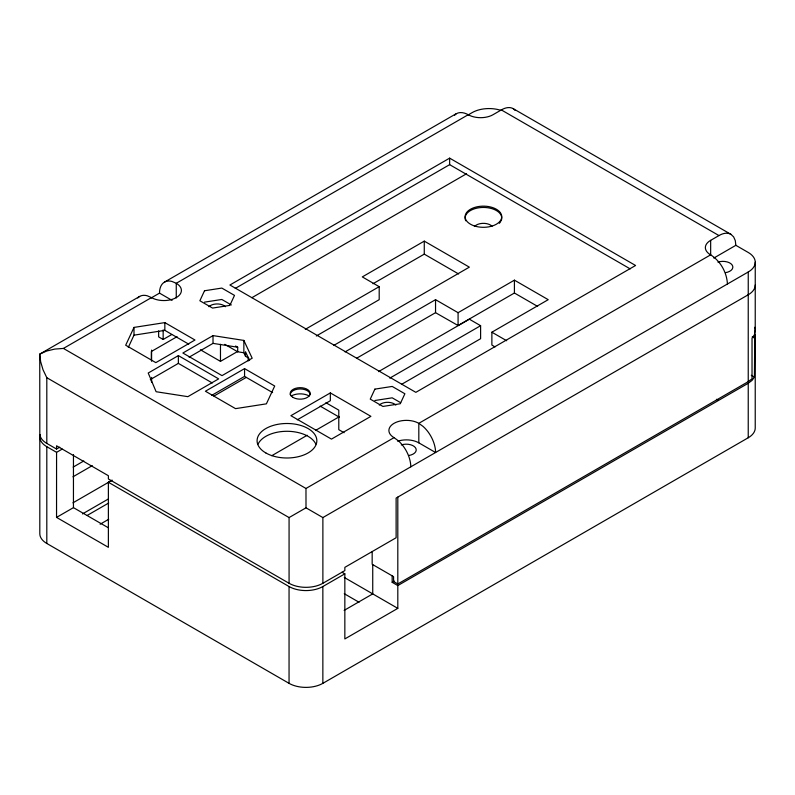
<?xml version="1.0" encoding="UTF-8"?>
<svg xmlns="http://www.w3.org/2000/svg" width="795" height="795" viewBox="0 0 795 795"><rect width="100%" height="100%" fill="white"/><g stroke="black" fill="none" stroke-linecap="round" stroke-linejoin="round"><path stroke-width="1.19" d="M112.135 480.101L108.378 482.267L108.378 547.318L56.544 517.396L56.574 452.335L62.209 449.086M56.544 517.396L73.448 507.637L73.458 454.581M755.25 262.231L755.23 330.442L754.415 334.804L752.03 338.123L752.03 378.788L748.234 381.65L397.808 583.967L393.575 581.523L393.575 576.643L372.169 564.281L372.169 551.859M342.019 572.231L344.841 573.841L344.841 638.932L397.808 608.364L397.808 585.567L748.234 383.269L752.03 380.417L754.415 377.088L754.823 331.068M133.997 327.411L125.69 345.219L155.83 362.629L194.984 340.012L164.843 322.611L133.997 327.411L133.997 335.162L128.283 347.415M454.611 115.265C458.009 111.151 464.151 112.383 468.235 114.719A17.53 10.116 0 0 0 493.029 114.719L501.337 109.919A23.602 13.624 -60 0 1 513.322 108.716L730.953 234.356L733.616 236.86L735.286 240.597L735.852 245.317L748.244 252.472A23.9 13.803 0 0 1 748.244 271.989L748.244 294.766L396.119 498.058L396.119 537.748L344.851 567.352L344.851 570.601L322.879 583.282A23.9 13.803 0 0 1 289.072 583.282L108.388 478.968L108.388 475.718L56.554 445.786L56.554 449.046L59.724 447.217M289.072 583.282L289.072 517.575L306.005 507.816L322.879 517.575L322.879 583.282M468.235 114.719L176.261 283.288A17.53 10.116 0 0 1 176.271 297.598A17.53 10.116 0 0 1 151.487 297.598L147.135 295.75A23.641 13.644 60 0 0 139.632 296.455L39.75 354.113L39.81 433.663A23.9 13.803 0 0 0 46.806 443.411L56.554 449.046M151.249 297.896L159.507 293.126A24.069 13.903 60 0 1 164.416 282.146L456.39 113.596M46.806 443.411L46.806 377.704L43.029 369.764L40.654 361.725L39.75 354.113L46.686 351.022L54.756 349.084L63.421 348.429L151.477 297.598M468.036 114.997L472.18 112.602A23.9 13.803 0 0 1 501.039 110.416M449.642 158.145L229.914 285.007L415.835 392.342L635.573 265.49L449.642 158.145L449.642 164.654L235.27 288.416M158.642 330.889L158.642 336.891L163.154 339.485L171.601 334.606M177.066 336.653L151.318 351.519L151.318 360.205M251.916 297.678L466.546 173.757M178.368 355.613L148.218 373.024L156.118 391.726L187.858 396.665L218.645 378.877L178.368 355.613L178.368 363.385L212.285 382.981M213.01 335.609L182.87 353.02L222.024 375.628L252.174 358.217L243.856 340.419L213.01 335.609L213.01 343.38L189.111 357.184M150.305 379.593L178.368 363.385M333.671 345.477L469.348 267.15L424.272 241.123L362.301 276.908L379.195 286.667L379.195 299.675L316.311 335.987M200.38 349.76L220.473 361.367L237.665 351.44M372.984 283.745L424.272 254.132L458.616 273.967M305.28 329.339L379.195 286.667M73.15 467.102L83.813 460.951M244.562 368.622L205.408 391.229L235.549 408.64L266.395 403.84L274.702 386.022L244.562 368.622L244.562 376.403L272.625 392.611M211.758 395.344L244.562 376.403M72.941 476.821L92.28 465.651M213.964 396.049L246.231 377.416M72.941 502.838L111.628 480.508M345.08 351.897L435.541 299.675L458.079 312.683L514.415 280.158L548.222 299.675L491.876 332.201L491.876 345.05L495.047 346.908M82.481 513.918L108.279 499.031M356.786 358.157L435.541 312.683L458.079 325.533L514.415 293.007L537.659 306.423M87.221 515.418L108.716 503.006M100.12 524.233L108.716 519.264M330.342 392.919L290.9 415.686L331.465 439.108L370.907 416.341L330.342 392.919L330.342 400.72L297.3 419.8M378.519 371.633L469.348 319.192L480.607 325.702L480.607 338.71L401.545 384.363M389.788 378.132L480.607 325.702M271.771 455.704L307.198 435.253M315.784 430.294L339.405 416.659M727.425 284.014C726.859 272.357 720.409 260.979 710.501 254.758A17.53 10.116 0 0 1 710.501 240.438L718.968 235.568A23.602 13.614 -60.1 0 1 730.953 234.356M63.421 348.429L305.976 488.468L394.032 437.638A17.53 10.116 0 0 1 394.032 423.328A17.53 10.116 0 0 1 418.816 423.328L710.66 254.827M713.811 258.067L735.852 245.317M322.879 517.575L748.244 271.989M108.378 482.267L289.052 586.531A23.9 13.803 0 0 0 322.849 586.531L344.841 573.841M397.808 585.567L392.173 582.318L394.31 581.075M344.136 610.391L372.736 593.885L372.736 564.609M39.8 436.932L39.81 533.703A23.9 13.803 0 0 0 46.806 543.462L289.052 683.342A23.9 13.803 0 0 0 322.859 683.342L748.234 437.757A23.9 13.803 0 0 0 755.23 427.998L755.23 334.476M204.514 302.14L221.835 299.467L231.335 304.952M133.997 335.162L164.843 330.362L188.753 344.165M374.892 400.511L392.203 397.828L400.66 402.707M213.01 343.38L237.685 347.226L237.685 351.788L243.856 352.741L245.526 356.309L248.736 358.167M501.337 109.919L718.968 235.568M752.269 336.812L754.415 338.054M449.642 164.654L630.197 268.889M751.285 375.28L754.415 377.088M716.494 399.279L718.372 400.362M491.876 332.201L506.673 340.737M159.507 293.126L172.078 300.381M418.816 442.835L435.581 452.514A24.079 13.903 60 0 0 430.671 435.859A23.612 13.634 60 0 0 423.159 426.488L418.816 423.328L418.816 442.835A17.53 10.116 0 0 0 397.659 441.225M235.568 346.004L237.685 347.226M224.776 344.334L237.685 351.788M325.93 402.727L338.789 410.15L338.789 429.668L344.086 432.728M320.147 406.106L339.316 417.166M46.806 377.704L289.072 517.575M344.285 577.458L397.808 608.364M344.265 593.716L359.032 602.242M40.167 434.537A23.9 13.803 0 0 0 46.806 446.691L56.574 452.335M73.448 507.637L108.359 527.791M394.032 437.638L398.365 440.798A23.602 13.624 60 0 1 408.541 455.744A24.079 13.903 60 0 1 410.786 466.824M513.332 108.716L515.1 110.386M249.61 360.513L245.526 351.748L245.526 356.309M754.843 327.262L755.23 330.442M306.005 507.816L305.976 488.468M748.234 294.796L748.234 381.65M748.234 383.269L748.234 437.757M710.66 240.368L710.66 255.006M514.415 280.158L514.415 293.007M458.079 312.683L458.079 325.533M435.541 299.675L435.541 312.683M424.272 241.123L424.272 254.132M397.808 497.114L397.808 583.967M392.173 575.828L392.173 582.318M322.849 586.531L322.859 683.342M289.052 586.531L289.052 683.342M248.209 357.323L248.209 360.94M243.856 340.419L243.856 352.741M220.473 344.285L220.473 361.367M176.261 297.926L176.261 283.288L171.929 281.44A23.641 13.654 60 0 0 164.416 282.146M164.843 322.611L164.843 330.362M163.154 329.855L163.154 339.485M151.597 350.088L151.597 361.268M151.597 377.406L151.597 382.375M151.318 378.808L151.318 381.292M46.806 446.691L46.806 543.462M290.245 394.708A9.957 5.744 0 0 1 300.202 388.954A9.957 5.744 0 0 1 310.159 394.708M755.25 285.007A23.9 13.803 0 0 1 748.244 294.766M717.915 262.131A9.957 5.754 0 0 1 732.096 264.914A9.957 5.754 0 0 1 725.477 272.665M291.189 396.009A12.75 7.364 0 0 1 309.215 396.009M208.906 306.701A9.56 5.515 0 0 1 225.472 306.701M379.285 405.062A9.56 5.515 0 0 1 395.84 405.062M258.097 444.077A29.882 17.252 0 0 1 286.965 431.288A29.882 17.252 0 0 1 315.824 444.077M137.754 297.976A24.079 13.903 60 0 1 139.632 296.455M401.286 444.942A9.957 5.754 0 0 1 415.467 447.724A9.957 5.754 0 0 1 408.839 455.475M465.731 220.772A18.325 10.583 0 0 1 483.43 207.445A18.325 10.583 0 0 1 501.128 220.772M500.651 221.646A18.325 10.583 0 0 1 499.3 223.316M474.804 226.217A9.957 5.754 0 0 1 492.055 226.217M204.514 290.761L199.873 300.758L212.553 308.072L229.864 305.389L234.505 295.392L221.835 288.078L204.514 290.761M374.892 389.123L370.251 399.12L382.922 406.434L400.243 403.761L404.884 393.764L392.203 386.44L374.892 389.123M293.156 397.47A9.957 5.744 0 0 0 309.821 394.896A9.957 5.744 0 0 0 297.618 387.861A9.957 5.744 0 0 0 293.156 397.47M265.828 452.941A29.882 17.252 0 0 0 315.824 445.21A29.882 17.252 0 0 0 279.224 424.083A29.882 17.252 0 0 0 265.828 452.941M474.267 225.889A18.325 10.583 0 0 0 501.754 216.727A18.325 10.583 0 0 0 474.267 207.565A18.325 10.583 0 0 0 474.267 225.889"/></g></svg>
